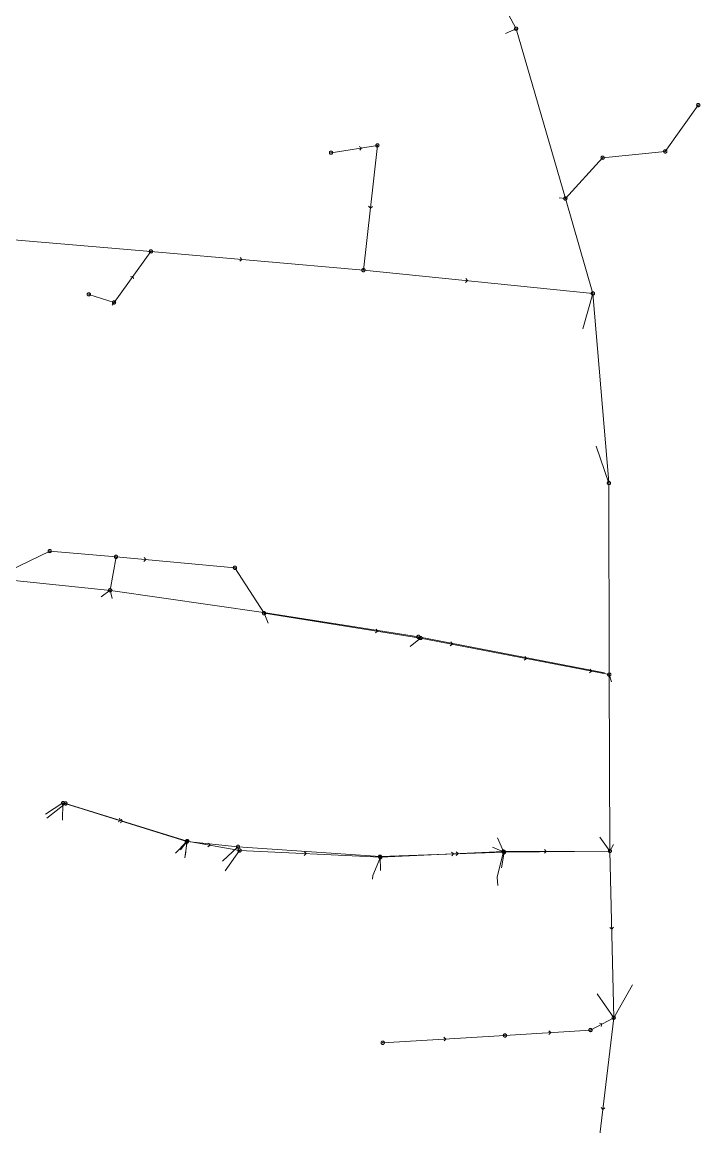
# Model space of a CAD drawing. Header units: metres. Extents: x 25504150 to 25508618, y 6694193 to 6702753.
# Drawn here: x 25505318 to 25505510.1, y 6697452.7 to 6697766 of the extents above; entities that cross this region are included whole.
import ezdxf

# ---------------------------------------------------------------- set-up
doc = ezdxf.new("R2010")
doc.units = ezdxf.units.M
for name, pattern in [('Sewer_node', [0]), ('Viemariputket', [0]), ('Viemarivarusteet', [0])]:
    doc.linetypes.add(name, pattern=pattern)
for name, color, linetype, lineweight in [('Sewer_node', 7, 'Sewer_node', 0), ('Viemariputket', 7, 'Viemariputket', 0), ('Viemarivarusteet', 7, 'Viemarivarusteet', 0)]:
    doc.layers.add(name, color=color, linetype=linetype, lineweight=lineweight)

msp = doc.modelspace()

# ---------------------------------------------------------------- linework, layer by layer
at = {"layer": 'Sewer_node', "color": 46, "linetype": 'Continuous', "true_color": 0x7f5f00, "flags": 128}
for points, elevation in [([(25505458.45, 6697764.11), (25505458.44, 6697764.18), (25505458.43, 6697764.25), (25505458.4, 6697764.32), (25505458.36, 6697764.38), (25505458.32, 6697764.44), (25505458.26, 6697764.48), (25505458.2, 6697764.52), (25505458.13, 6697764.55), (25505458.06, 6697764.56), (25505457.99, 6697764.57), (25505457.92, 6697764.56), (25505457.85, 6697764.55), (25505457.78, 6697764.52), (25505457.72, 6697764.48), (25505457.66, 6697764.44), (25505457.62, 6697764.38), (25505457.58, 6697764.32), (25505457.55, 6697764.25), (25505457.54, 6697764.18), (25505457.53, 6697764.11), (25505457.54, 6697764.04), (25505457.55, 6697763.97), (25505457.58, 6697763.9), (25505457.62, 6697763.84), (25505457.66, 6697763.78), (25505457.72, 6697763.74), (25505457.78, 6697763.7), (25505457.85, 6697763.67), (25505457.92, 6697763.66), (25505457.99, 6697763.65), (25505458.06, 6697763.66), (25505458.13, 6697763.67), (25505458.2, 6697763.7), (25505458.26, 6697763.74), (25505458.32, 6697763.78), (25505458.36, 6697763.84), (25505458.4, 6697763.9), (25505458.43, 6697763.97), (25505458.44, 6697764.04)], 36.81), ([(25505419.15, 6697731.02), (25505419.14, 6697731.09), (25505419.13, 6697731.16), (25505419.1, 6697731.23), (25505419.06, 6697731.29), (25505419.02, 6697731.35), (25505418.96, 6697731.39), (25505418.9, 6697731.43), (25505418.83, 6697731.46), (25505418.76, 6697731.47), (25505418.69, 6697731.48), (25505418.62, 6697731.47), (25505418.55, 6697731.46), (25505418.48, 6697731.43), (25505418.42, 6697731.39), (25505418.36, 6697731.35), (25505418.32, 6697731.29), (25505418.28, 6697731.23), (25505418.25, 6697731.16), (25505418.24, 6697731.09), (25505418.23, 6697731.02), (25505418.24, 6697730.95), (25505418.25, 6697730.88), (25505418.28, 6697730.81), (25505418.32, 6697730.75), (25505418.36, 6697730.69), (25505418.42, 6697730.65), (25505418.48, 6697730.61), (25505418.55, 6697730.58), (25505418.62, 6697730.57), (25505418.69, 6697730.56), (25505418.76, 6697730.57), (25505418.83, 6697730.58), (25505418.9, 6697730.61), (25505418.96, 6697730.65), (25505419.02, 6697730.69), (25505419.06, 6697730.75), (25505419.1, 6697730.81), (25505419.13, 6697730.88), (25505419.14, 6697730.95)], 37.67), ([(25505406.01, 6697728.96), (25505406, 6697729.03), (25505405.99, 6697729.11), (25505405.96, 6697729.17), (25505405.92, 6697729.24), (25505405.87, 6697729.29), (25505405.82, 6697729.34), (25505405.75, 6697729.38), (25505405.69, 6697729.41), (25505405.61, 6697729.42), (25505405.54, 6697729.43), (25505405.47, 6697729.42), (25505405.39, 6697729.41), (25505405.33, 6697729.38), (25505405.26, 6697729.34), (25505405.21, 6697729.29), (25505405.16, 6697729.24), (25505405.12, 6697729.17), (25505405.09, 6697729.11), (25505405.08, 6697729.03), (25505405.07, 6697728.96), (25505405.08, 6697728.89), (25505405.09, 6697728.81), (25505405.12, 6697728.75), (25505405.16, 6697728.68), (25505405.21, 6697728.63), (25505405.26, 6697728.58), (25505405.33, 6697728.54), (25505405.39, 6697728.51), (25505405.47, 6697728.5), (25505405.54, 6697728.49), (25505405.61, 6697728.5), (25505405.69, 6697728.51), (25505405.75, 6697728.54), (25505405.82, 6697728.58), (25505405.87, 6697728.63), (25505405.92, 6697728.68), (25505405.96, 6697728.75), (25505405.99, 6697728.81), (25505406, 6697728.89)], 38.02), ([(25505472.42, 6697715.97), (25505472.41, 6697716.04), (25505472.4, 6697716.11), (25505472.37, 6697716.18), (25505472.33, 6697716.24), (25505472.29, 6697716.3), (25505472.23, 6697716.34), (25505472.17, 6697716.38), (25505472.1, 6697716.41), (25505472.03, 6697716.42), (25505471.96, 6697716.43), (25505471.89, 6697716.42), (25505471.82, 6697716.41), (25505471.75, 6697716.38), (25505471.69, 6697716.34), (25505471.63, 6697716.3), (25505471.59, 6697716.24), (25505471.55, 6697716.18), (25505471.52, 6697716.11), (25505471.51, 6697716.04), (25505471.5, 6697715.97), (25505471.51, 6697715.9), (25505471.52, 6697715.83), (25505471.55, 6697715.76), (25505471.59, 6697715.7), (25505471.63, 6697715.64), (25505471.69, 6697715.6), (25505471.75, 6697715.56), (25505471.82, 6697715.53), (25505471.89, 6697715.52), (25505471.96, 6697715.51), (25505472.03, 6697715.52), (25505472.1, 6697715.53), (25505472.17, 6697715.56), (25505472.23, 6697715.6), (25505472.29, 6697715.64), (25505472.33, 6697715.7), (25505472.37, 6697715.76), (25505472.4, 6697715.83), (25505472.41, 6697715.9)], 37.32), ([(25505354.97, 6697700.97), (25505354.96, 6697701.04), (25505354.95, 6697701.11), (25505354.92, 6697701.18), (25505354.88, 6697701.24), (25505354.84, 6697701.3), (25505354.78, 6697701.34), (25505354.72, 6697701.38), (25505354.65, 6697701.41), (25505354.58, 6697701.42), (25505354.51, 6697701.43), (25505354.44, 6697701.42), (25505354.37, 6697701.41), (25505354.3, 6697701.38), (25505354.24, 6697701.34), (25505354.18, 6697701.3), (25505354.14, 6697701.24), (25505354.1, 6697701.18), (25505354.07, 6697701.11), (25505354.06, 6697701.04), (25505354.05, 6697700.97), (25505354.06, 6697700.9), (25505354.07, 6697700.83), (25505354.1, 6697700.76), (25505354.14, 6697700.7), (25505354.18, 6697700.64), (25505354.24, 6697700.6), (25505354.3, 6697700.56), (25505354.37, 6697700.53), (25505354.44, 6697700.52), (25505354.51, 6697700.51), (25505354.58, 6697700.52), (25505354.65, 6697700.53), (25505354.72, 6697700.56), (25505354.78, 6697700.6), (25505354.84, 6697700.64), (25505354.88, 6697700.7), (25505354.92, 6697700.76), (25505354.95, 6697700.83), (25505354.96, 6697700.9)], 38.54), ([(25505415.19, 6697695.65), (25505415.18, 6697695.72), (25505415.17, 6697695.79), (25505415.14, 6697695.86), (25505415.1, 6697695.92), (25505415.06, 6697695.98), (25505415, 6697696.02), (25505414.94, 6697696.06), (25505414.87, 6697696.09), (25505414.8, 6697696.1), (25505414.73, 6697696.11), (25505414.66, 6697696.1), (25505414.59, 6697696.09), (25505414.52, 6697696.06), (25505414.46, 6697696.02), (25505414.4, 6697695.98), (25505414.36, 6697695.92), (25505414.32, 6697695.86), (25505414.29, 6697695.79), (25505414.28, 6697695.72), (25505414.27, 6697695.65), (25505414.28, 6697695.58), (25505414.29, 6697695.51), (25505414.32, 6697695.44), (25505414.36, 6697695.38), (25505414.4, 6697695.32), (25505414.46, 6697695.28), (25505414.52, 6697695.24), (25505414.59, 6697695.21), (25505414.66, 6697695.2), (25505414.73, 6697695.19), (25505414.8, 6697695.2), (25505414.87, 6697695.21), (25505414.94, 6697695.24), (25505415, 6697695.28), (25505415.06, 6697695.32), (25505415.1, 6697695.38), (25505415.14, 6697695.44), (25505415.17, 6697695.51), (25505415.18, 6697695.58)], 37.79), ([(25505337.39, 6697688.79), (25505337.38, 6697688.86), (25505337.37, 6697688.93), (25505337.34, 6697689), (25505337.3, 6697689.06), (25505337.26, 6697689.12), (25505337.2, 6697689.16), (25505337.14, 6697689.2), (25505337.07, 6697689.23), (25505337, 6697689.24), (25505336.93, 6697689.25), (25505336.86, 6697689.24), (25505336.79, 6697689.23), (25505336.72, 6697689.2), (25505336.66, 6697689.16), (25505336.6, 6697689.12), (25505336.56, 6697689.06), (25505336.52, 6697689), (25505336.49, 6697688.93), (25505336.48, 6697688.86), (25505336.47, 6697688.79), (25505336.48, 6697688.72), (25505336.49, 6697688.65), (25505336.52, 6697688.58), (25505336.56, 6697688.52), (25505336.6, 6697688.46), (25505336.66, 6697688.42), (25505336.72, 6697688.38), (25505336.79, 6697688.35), (25505336.86, 6697688.34), (25505336.93, 6697688.33), (25505337, 6697688.34), (25505337.07, 6697688.35), (25505337.14, 6697688.38), (25505337.2, 6697688.42), (25505337.26, 6697688.46), (25505337.3, 6697688.52), (25505337.34, 6697688.58), (25505337.37, 6697688.65), (25505337.38, 6697688.72)], 39.06), ([(25505480.21, 6697689.07), (25505480.2, 6697689.14), (25505480.19, 6697689.22), (25505480.16, 6697689.28), (25505480.12, 6697689.35), (25505480.07, 6697689.4), (25505480.02, 6697689.45), (25505479.95, 6697689.49), (25505479.89, 6697689.52), (25505479.81, 6697689.53), (25505479.74, 6697689.54), (25505479.67, 6697689.53), (25505479.59, 6697689.52), (25505479.53, 6697689.49), (25505479.46, 6697689.45), (25505479.41, 6697689.4), (25505479.36, 6697689.35), (25505479.32, 6697689.28), (25505479.29, 6697689.22), (25505479.28, 6697689.14), (25505479.27, 6697689.07), (25505479.28, 6697689), (25505479.29, 6697688.92), (25505479.32, 6697688.86), (25505479.36, 6697688.79), (25505479.41, 6697688.74), (25505479.46, 6697688.69), (25505479.53, 6697688.65), (25505479.59, 6697688.62), (25505479.67, 6697688.61), (25505479.74, 6697688.6), (25505479.81, 6697688.61), (25505479.89, 6697688.62), (25505479.95, 6697688.65), (25505480.02, 6697688.69), (25505480.07, 6697688.74), (25505480.12, 6697688.79), (25505480.16, 6697688.86), (25505480.19, 6697688.92), (25505480.2, 6697689)], 36.67), ([(25505344.53, 6697686.5), (25505344.52, 6697686.57), (25505344.51, 6697686.64), (25505344.48, 6697686.71), (25505344.44, 6697686.77), (25505344.4, 6697686.83), (25505344.34, 6697686.87), (25505344.28, 6697686.91), (25505344.21, 6697686.94), (25505344.14, 6697686.95), (25505344.07, 6697686.96), (25505344, 6697686.95), (25505343.93, 6697686.94), (25505343.86, 6697686.91), (25505343.8, 6697686.87), (25505343.74, 6697686.83), (25505343.7, 6697686.77), (25505343.66, 6697686.71), (25505343.63, 6697686.64), (25505343.62, 6697686.57), (25505343.61, 6697686.5), (25505343.62, 6697686.43), (25505343.63, 6697686.36), (25505343.66, 6697686.29), (25505343.7, 6697686.23), (25505343.74, 6697686.17), (25505343.8, 6697686.13), (25505343.86, 6697686.09), (25505343.93, 6697686.06), (25505344, 6697686.05), (25505344.07, 6697686.04), (25505344.14, 6697686.05), (25505344.21, 6697686.06), (25505344.28, 6697686.09), (25505344.34, 6697686.13), (25505344.4, 6697686.17), (25505344.44, 6697686.23), (25505344.48, 6697686.29), (25505344.51, 6697686.36), (25505344.52, 6697686.43)], 39.09), ([(25505484.75, 6697635.28), (25505484.74, 6697635.35), (25505484.73, 6697635.42), (25505484.7, 6697635.49), (25505484.66, 6697635.55), (25505484.62, 6697635.61), (25505484.56, 6697635.65), (25505484.5, 6697635.69), (25505484.43, 6697635.72), (25505484.36, 6697635.73), (25505484.29, 6697635.74), (25505484.22, 6697635.73), (25505484.15, 6697635.72), (25505484.08, 6697635.69), (25505484.02, 6697635.65), (25505483.96, 6697635.61), (25505483.92, 6697635.55), (25505483.88, 6697635.49), (25505483.85, 6697635.42), (25505483.84, 6697635.35), (25505483.83, 6697635.28), (25505483.84, 6697635.21), (25505483.85, 6697635.14), (25505483.88, 6697635.07), (25505483.92, 6697635.01), (25505483.96, 6697634.95), (25505484.02, 6697634.91), (25505484.08, 6697634.87), (25505484.15, 6697634.84), (25505484.22, 6697634.83), (25505484.29, 6697634.82), (25505484.36, 6697634.83), (25505484.43, 6697634.84), (25505484.5, 6697634.87), (25505484.56, 6697634.91), (25505484.62, 6697634.95), (25505484.66, 6697635.01), (25505484.7, 6697635.07), (25505484.73, 6697635.14), (25505484.74, 6697635.21)], 37.09), ([(25505326.29, 6697615.99), (25505326.28, 6697616.06), (25505326.27, 6697616.13), (25505326.24, 6697616.2), (25505326.2, 6697616.26), (25505326.16, 6697616.32), (25505326.1, 6697616.36), (25505326.04, 6697616.4), (25505325.97, 6697616.43), (25505325.9, 6697616.44), (25505325.83, 6697616.45), (25505325.76, 6697616.44), (25505325.69, 6697616.43), (25505325.62, 6697616.4), (25505325.56, 6697616.36), (25505325.5, 6697616.32), (25505325.46, 6697616.26), (25505325.42, 6697616.2), (25505325.39, 6697616.13), (25505325.38, 6697616.06), (25505325.37, 6697615.99), (25505325.38, 6697615.92), (25505325.39, 6697615.85), (25505325.42, 6697615.78), (25505325.46, 6697615.72), (25505325.5, 6697615.66), (25505325.56, 6697615.62), (25505325.62, 6697615.58), (25505325.69, 6697615.55), (25505325.76, 6697615.54), (25505325.83, 6697615.53), (25505325.9, 6697615.54), (25505325.97, 6697615.55), (25505326.04, 6697615.58), (25505326.1, 6697615.62), (25505326.16, 6697615.66), (25505326.2, 6697615.72), (25505326.24, 6697615.78), (25505326.27, 6697615.85), (25505326.28, 6697615.92)], 38.22), ([(25505345.08, 6697614.35), (25505345.07, 6697614.42), (25505345.06, 6697614.49), (25505345.03, 6697614.56), (25505344.99, 6697614.62), (25505344.95, 6697614.68), (25505344.89, 6697614.72), (25505344.83, 6697614.76), (25505344.76, 6697614.79), (25505344.69, 6697614.8), (25505344.62, 6697614.81), (25505344.55, 6697614.8), (25505344.48, 6697614.79), (25505344.41, 6697614.76), (25505344.35, 6697614.72), (25505344.29, 6697614.68), (25505344.25, 6697614.62), (25505344.21, 6697614.56), (25505344.18, 6697614.49), (25505344.17, 6697614.42), (25505344.16, 6697614.35), (25505344.17, 6697614.28), (25505344.18, 6697614.21), (25505344.21, 6697614.14), (25505344.25, 6697614.08), (25505344.29, 6697614.02), (25505344.35, 6697613.98), (25505344.41, 6697613.94), (25505344.48, 6697613.91), (25505344.55, 6697613.9), (25505344.62, 6697613.89), (25505344.69, 6697613.9), (25505344.76, 6697613.91), (25505344.83, 6697613.94), (25505344.89, 6697613.98), (25505344.95, 6697614.02), (25505344.99, 6697614.08), (25505345.03, 6697614.14), (25505345.06, 6697614.21), (25505345.07, 6697614.28)], 37.73), ([(25505378.79, 6697611.25), (25505378.78, 6697611.32), (25505378.77, 6697611.4), (25505378.74, 6697611.46), (25505378.7, 6697611.53), (25505378.65, 6697611.58), (25505378.6, 6697611.63), (25505378.53, 6697611.67), (25505378.47, 6697611.7), (25505378.39, 6697611.71), (25505378.32, 6697611.72), (25505378.25, 6697611.71), (25505378.17, 6697611.7), (25505378.11, 6697611.67), (25505378.04, 6697611.63), (25505377.99, 6697611.58), (25505377.94, 6697611.53), (25505377.9, 6697611.46), (25505377.87, 6697611.4), (25505377.86, 6697611.32), (25505377.85, 6697611.25), (25505377.86, 6697611.18), (25505377.87, 6697611.1), (25505377.9, 6697611.04), (25505377.94, 6697610.97), (25505377.99, 6697610.92), (25505378.04, 6697610.87), (25505378.11, 6697610.83), (25505378.17, 6697610.8), (25505378.25, 6697610.79), (25505378.32, 6697610.78), (25505378.39, 6697610.79), (25505378.47, 6697610.8), (25505378.53, 6697610.83), (25505378.6, 6697610.87), (25505378.65, 6697610.92), (25505378.7, 6697610.97), (25505378.74, 6697611.04), (25505378.77, 6697611.1), (25505378.78, 6697611.18)], 37.31), ([(25505343.43, 6697604.89), (25505343.42, 6697604.96), (25505343.41, 6697605.04), (25505343.38, 6697605.1), (25505343.34, 6697605.17), (25505343.29, 6697605.22), (25505343.24, 6697605.27), (25505343.17, 6697605.31), (25505343.11, 6697605.34), (25505343.03, 6697605.35), (25505342.96, 6697605.36), (25505342.89, 6697605.35), (25505342.81, 6697605.34), (25505342.75, 6697605.31), (25505342.68, 6697605.27), (25505342.63, 6697605.22), (25505342.58, 6697605.17), (25505342.54, 6697605.1), (25505342.51, 6697605.04), (25505342.5, 6697604.96), (25505342.49, 6697604.89), (25505342.5, 6697604.82), (25505342.51, 6697604.74), (25505342.54, 6697604.68), (25505342.58, 6697604.61), (25505342.63, 6697604.56), (25505342.68, 6697604.51), (25505342.75, 6697604.47), (25505342.81, 6697604.44), (25505342.89, 6697604.43), (25505342.96, 6697604.42), (25505343.03, 6697604.43), (25505343.11, 6697604.44), (25505343.17, 6697604.47), (25505343.24, 6697604.51), (25505343.29, 6697604.56), (25505343.34, 6697604.61), (25505343.38, 6697604.68), (25505343.41, 6697604.74), (25505343.42, 6697604.82)], 37.29), ([(25505387.03, 6697598.36), (25505387.02, 6697598.43), (25505387.01, 6697598.5), (25505386.98, 6697598.57), (25505386.94, 6697598.63), (25505386.9, 6697598.69), (25505386.84, 6697598.73), (25505386.78, 6697598.77), (25505386.71, 6697598.8), (25505386.64, 6697598.81), (25505386.57, 6697598.82), (25505386.5, 6697598.81), (25505386.43, 6697598.8), (25505386.36, 6697598.77), (25505386.3, 6697598.73), (25505386.24, 6697598.69), (25505386.2, 6697598.63), (25505386.16, 6697598.57), (25505386.13, 6697598.5), (25505386.12, 6697598.43), (25505386.11, 6697598.36), (25505386.12, 6697598.29), (25505386.13, 6697598.22), (25505386.16, 6697598.15), (25505386.2, 6697598.09), (25505386.24, 6697598.03), (25505386.3, 6697597.99), (25505386.36, 6697597.95), (25505386.43, 6697597.92), (25505386.5, 6697597.91), (25505386.57, 6697597.9), (25505386.64, 6697597.91), (25505386.71, 6697597.92), (25505386.78, 6697597.95), (25505386.84, 6697597.99), (25505386.9, 6697598.03), (25505386.94, 6697598.09), (25505386.98, 6697598.15), (25505387.01, 6697598.22), (25505387.02, 6697598.29)], 36.96), ([(25505431.37, 6697591.33), (25505431.36, 6697591.4), (25505431.35, 6697591.47), (25505431.32, 6697591.54), (25505431.28, 6697591.6), (25505431.24, 6697591.66), (25505431.18, 6697591.7), (25505431.12, 6697591.74), (25505431.05, 6697591.77), (25505430.98, 6697591.78), (25505430.91, 6697591.79), (25505430.84, 6697591.78), (25505430.77, 6697591.77), (25505430.7, 6697591.74), (25505430.64, 6697591.7), (25505430.58, 6697591.66), (25505430.54, 6697591.6), (25505430.5, 6697591.54), (25505430.47, 6697591.47), (25505430.46, 6697591.4), (25505430.45, 6697591.33), (25505430.46, 6697591.26), (25505430.47, 6697591.19), (25505430.5, 6697591.12), (25505430.54, 6697591.06), (25505430.58, 6697591), (25505430.64, 6697590.96), (25505430.7, 6697590.92), (25505430.77, 6697590.89), (25505430.84, 6697590.88), (25505430.91, 6697590.87), (25505430.98, 6697590.88), (25505431.05, 6697590.89), (25505431.12, 6697590.92), (25505431.18, 6697590.96), (25505431.24, 6697591), (25505431.28, 6697591.06), (25505431.32, 6697591.12), (25505431.35, 6697591.19), (25505431.36, 6697591.26)], 36.85), ([(25505484.84, 6697580.96), (25505484.83, 6697581.03), (25505484.82, 6697581.1), (25505484.79, 6697581.17), (25505484.75, 6697581.23), (25505484.71, 6697581.29), (25505484.65, 6697581.33), (25505484.59, 6697581.37), (25505484.52, 6697581.4), (25505484.45, 6697581.41), (25505484.38, 6697581.42), (25505484.31, 6697581.41), (25505484.24, 6697581.4), (25505484.17, 6697581.37), (25505484.11, 6697581.33), (25505484.05, 6697581.29), (25505484.01, 6697581.23), (25505483.97, 6697581.17), (25505483.94, 6697581.1), (25505483.93, 6697581.03), (25505483.92, 6697580.96), (25505483.93, 6697580.89), (25505483.94, 6697580.82), (25505483.97, 6697580.75), (25505484.01, 6697580.69), (25505484.05, 6697580.63), (25505484.11, 6697580.59), (25505484.17, 6697580.55), (25505484.24, 6697580.52), (25505484.31, 6697580.51), (25505484.38, 6697580.5), (25505484.45, 6697580.51), (25505484.52, 6697580.52), (25505484.59, 6697580.55), (25505484.65, 6697580.59), (25505484.71, 6697580.63), (25505484.75, 6697580.69), (25505484.79, 6697580.75), (25505484.82, 6697580.82), (25505484.83, 6697580.89)], 35.98), ([(25505330.77, 6697544.43), (25505330.76, 6697544.5), (25505330.75, 6697544.57), (25505330.72, 6697544.64), (25505330.68, 6697544.7), (25505330.64, 6697544.76), (25505330.58, 6697544.8), (25505330.52, 6697544.84), (25505330.45, 6697544.87), (25505330.38, 6697544.88), (25505330.31, 6697544.89), (25505330.24, 6697544.88), (25505330.17, 6697544.87), (25505330.1, 6697544.84), (25505330.04, 6697544.8), (25505329.98, 6697544.76), (25505329.94, 6697544.7), (25505329.9, 6697544.64), (25505329.87, 6697544.57), (25505329.86, 6697544.5), (25505329.85, 6697544.43), (25505329.86, 6697544.36), (25505329.87, 6697544.29), (25505329.9, 6697544.22), (25505329.94, 6697544.16), (25505329.98, 6697544.1), (25505330.04, 6697544.06), (25505330.1, 6697544.02), (25505330.17, 6697543.99), (25505330.24, 6697543.98), (25505330.31, 6697543.97), (25505330.38, 6697543.98), (25505330.45, 6697543.99), (25505330.52, 6697544.02), (25505330.58, 6697544.06), (25505330.64, 6697544.1), (25505330.68, 6697544.16), (25505330.72, 6697544.22), (25505330.75, 6697544.29), (25505330.76, 6697544.36)], 100), ([(25505365.28, 6697533.78), (25505365.27, 6697533.85), (25505365.26, 6697533.92), (25505365.23, 6697533.99), (25505365.19, 6697534.05), (25505365.15, 6697534.11), (25505365.09, 6697534.15), (25505365.03, 6697534.19), (25505364.96, 6697534.22), (25505364.89, 6697534.23), (25505364.82, 6697534.24), (25505364.75, 6697534.23), (25505364.68, 6697534.22), (25505364.61, 6697534.19), (25505364.55, 6697534.15), (25505364.49, 6697534.11), (25505364.45, 6697534.05), (25505364.41, 6697533.99), (25505364.38, 6697533.92), (25505364.37, 6697533.85), (25505364.36, 6697533.78), (25505364.37, 6697533.71), (25505364.38, 6697533.64), (25505364.41, 6697533.57), (25505364.45, 6697533.51), (25505364.49, 6697533.45), (25505364.55, 6697533.41), (25505364.61, 6697533.37), (25505364.68, 6697533.34), (25505364.75, 6697533.33), (25505364.82, 6697533.32), (25505364.89, 6697533.33), (25505364.96, 6697533.34), (25505365.03, 6697533.37), (25505365.09, 6697533.41), (25505365.15, 6697533.45), (25505365.19, 6697533.51), (25505365.23, 6697533.57), (25505365.26, 6697533.64), (25505365.27, 6697533.71)], 100), ([(25505380.09, 6697531.08), (25505380.08, 6697531.15), (25505380.07, 6697531.22), (25505380.04, 6697531.29), (25505380, 6697531.35), (25505379.96, 6697531.41), (25505379.9, 6697531.45), (25505379.84, 6697531.49), (25505379.77, 6697531.52), (25505379.7, 6697531.53), (25505379.63, 6697531.54), (25505379.56, 6697531.53), (25505379.49, 6697531.52), (25505379.42, 6697531.49), (25505379.36, 6697531.45), (25505379.3, 6697531.41), (25505379.26, 6697531.35), (25505379.22, 6697531.29), (25505379.19, 6697531.22), (25505379.18, 6697531.15), (25505379.17, 6697531.08), (25505379.18, 6697531.01), (25505379.19, 6697530.94), (25505379.22, 6697530.87), (25505379.26, 6697530.81), (25505379.3, 6697530.75), (25505379.36, 6697530.71), (25505379.42, 6697530.67), (25505379.49, 6697530.64), (25505379.56, 6697530.63), (25505379.63, 6697530.62), (25505379.7, 6697530.63), (25505379.77, 6697530.64), (25505379.84, 6697530.67), (25505379.9, 6697530.71), (25505379.96, 6697530.75), (25505380, 6697530.81), (25505380.04, 6697530.87), (25505380.07, 6697530.94), (25505380.08, 6697531.01)], 100), ([(25505454.87, 6697530.78), (25505454.86, 6697530.85), (25505454.85, 6697530.92), (25505454.82, 6697530.99), (25505454.78, 6697531.05), (25505454.74, 6697531.11), (25505454.68, 6697531.15), (25505454.62, 6697531.19), (25505454.55, 6697531.22), (25505454.48, 6697531.23), (25505454.41, 6697531.24), (25505454.34, 6697531.23), (25505454.27, 6697531.22), (25505454.2, 6697531.19), (25505454.14, 6697531.15), (25505454.08, 6697531.11), (25505454.04, 6697531.05), (25505454, 6697530.99), (25505453.97, 6697530.92), (25505453.96, 6697530.85), (25505453.95, 6697530.78), (25505453.96, 6697530.71), (25505453.97, 6697530.64), (25505454, 6697530.57), (25505454.04, 6697530.51), (25505454.08, 6697530.45), (25505454.14, 6697530.41), (25505454.2, 6697530.37), (25505454.27, 6697530.34), (25505454.34, 6697530.33), (25505454.41, 6697530.32), (25505454.48, 6697530.33), (25505454.55, 6697530.34), (25505454.62, 6697530.37), (25505454.68, 6697530.41), (25505454.74, 6697530.45), (25505454.78, 6697530.51), (25505454.82, 6697530.57), (25505454.85, 6697530.64), (25505454.86, 6697530.71)], 100), ([(25505485.05, 6697530.94), (25505485.04, 6697531.01), (25505485.03, 6697531.08), (25505485, 6697531.15), (25505484.96, 6697531.21), (25505484.92, 6697531.27), (25505484.86, 6697531.31), (25505484.8, 6697531.35), (25505484.73, 6697531.38), (25505484.66, 6697531.39), (25505484.59, 6697531.4), (25505484.52, 6697531.39), (25505484.45, 6697531.38), (25505484.38, 6697531.35), (25505484.32, 6697531.31), (25505484.26, 6697531.27), (25505484.22, 6697531.21), (25505484.18, 6697531.15), (25505484.15, 6697531.08), (25505484.14, 6697531.01), (25505484.13, 6697530.94), (25505484.14, 6697530.87), (25505484.15, 6697530.8), (25505484.18, 6697530.73), (25505484.22, 6697530.67), (25505484.26, 6697530.61), (25505484.32, 6697530.57), (25505484.38, 6697530.53), (25505484.45, 6697530.5), (25505484.52, 6697530.49), (25505484.59, 6697530.48), (25505484.66, 6697530.49), (25505484.73, 6697530.5), (25505484.8, 6697530.53), (25505484.86, 6697530.57), (25505484.92, 6697530.61), (25505484.96, 6697530.67), (25505485, 6697530.73), (25505485.03, 6697530.8), (25505485.04, 6697530.87)], 36.41), ([(25505419.98, 6697529.2), (25505419.97, 6697529.27), (25505419.96, 6697529.34), (25505419.93, 6697529.41), (25505419.89, 6697529.47), (25505419.85, 6697529.53), (25505419.79, 6697529.57), (25505419.73, 6697529.61), (25505419.66, 6697529.64), (25505419.59, 6697529.65), (25505419.52, 6697529.66), (25505419.45, 6697529.65), (25505419.38, 6697529.64), (25505419.31, 6697529.61), (25505419.25, 6697529.57), (25505419.19, 6697529.53), (25505419.15, 6697529.47), (25505419.11, 6697529.41), (25505419.08, 6697529.34), (25505419.07, 6697529.27), (25505419.06, 6697529.2), (25505419.07, 6697529.13), (25505419.08, 6697529.06), (25505419.11, 6697528.99), (25505419.15, 6697528.93), (25505419.19, 6697528.87), (25505419.25, 6697528.83), (25505419.31, 6697528.79), (25505419.38, 6697528.76), (25505419.45, 6697528.75), (25505419.52, 6697528.74), (25505419.59, 6697528.75), (25505419.66, 6697528.76), (25505419.73, 6697528.79), (25505419.79, 6697528.83), (25505419.85, 6697528.87), (25505419.89, 6697528.93), (25505419.93, 6697528.99), (25505419.96, 6697529.06), (25505419.97, 6697529.13)], 100), ([(25505486.11, 6697483.66), (25505486.1, 6697483.73), (25505486.09, 6697483.8), (25505486.06, 6697483.87), (25505486.02, 6697483.93), (25505485.98, 6697483.99), (25505485.92, 6697484.03), (25505485.86, 6697484.07), (25505485.79, 6697484.1), (25505485.72, 6697484.11), (25505485.65, 6697484.12), (25505485.58, 6697484.11), (25505485.51, 6697484.1), (25505485.44, 6697484.07), (25505485.38, 6697484.03), (25505485.32, 6697483.99), (25505485.28, 6697483.93), (25505485.24, 6697483.87), (25505485.21, 6697483.8), (25505485.2, 6697483.73), (25505485.19, 6697483.66), (25505485.2, 6697483.59), (25505485.21, 6697483.52), (25505485.24, 6697483.45), (25505485.28, 6697483.39), (25505485.32, 6697483.33), (25505485.38, 6697483.29), (25505485.44, 6697483.25), (25505485.51, 6697483.22), (25505485.58, 6697483.21), (25505485.65, 6697483.2), (25505485.72, 6697483.21), (25505485.79, 6697483.22), (25505485.86, 6697483.25), (25505485.92, 6697483.29), (25505485.98, 6697483.33), (25505486.02, 6697483.39), (25505486.06, 6697483.45), (25505486.09, 6697483.52), (25505486.1, 6697483.59)], 36.17), ([(25505479.54, 6697480.17), (25505479.53, 6697480.24), (25505479.52, 6697480.31), (25505479.49, 6697480.38), (25505479.45, 6697480.44), (25505479.41, 6697480.5), (25505479.35, 6697480.54), (25505479.29, 6697480.58), (25505479.22, 6697480.61), (25505479.15, 6697480.62), (25505479.08, 6697480.63), (25505479.01, 6697480.62), (25505478.94, 6697480.61), (25505478.87, 6697480.58), (25505478.81, 6697480.54), (25505478.75, 6697480.5), (25505478.71, 6697480.44), (25505478.67, 6697480.38), (25505478.64, 6697480.31), (25505478.63, 6697480.24), (25505478.62, 6697480.17), (25505478.63, 6697480.1), (25505478.64, 6697480.03), (25505478.67, 6697479.96), (25505478.71, 6697479.9), (25505478.75, 6697479.84), (25505478.81, 6697479.8), (25505478.87, 6697479.76), (25505478.94, 6697479.73), (25505479.01, 6697479.72), (25505479.08, 6697479.71), (25505479.15, 6697479.72), (25505479.22, 6697479.73), (25505479.29, 6697479.76), (25505479.35, 6697479.8), (25505479.41, 6697479.84), (25505479.45, 6697479.9), (25505479.49, 6697479.96), (25505479.52, 6697480.03), (25505479.53, 6697480.1)], 100), ([(25505455.29, 6697478.63), (25505455.28, 6697478.7), (25505455.27, 6697478.77), (25505455.24, 6697478.84), (25505455.2, 6697478.9), (25505455.16, 6697478.96), (25505455.1, 6697479), (25505455.04, 6697479.04), (25505454.97, 6697479.07), (25505454.9, 6697479.08), (25505454.83, 6697479.09), (25505454.76, 6697479.08), (25505454.69, 6697479.07), (25505454.62, 6697479.04), (25505454.56, 6697479), (25505454.5, 6697478.96), (25505454.46, 6697478.9), (25505454.42, 6697478.84), (25505454.39, 6697478.77), (25505454.38, 6697478.7), (25505454.37, 6697478.63), (25505454.38, 6697478.56), (25505454.39, 6697478.49), (25505454.42, 6697478.42), (25505454.46, 6697478.36), (25505454.5, 6697478.3), (25505454.56, 6697478.26), (25505454.62, 6697478.22), (25505454.69, 6697478.19), (25505454.76, 6697478.18), (25505454.83, 6697478.17), (25505454.9, 6697478.18), (25505454.97, 6697478.19), (25505455.04, 6697478.22), (25505455.1, 6697478.26), (25505455.16, 6697478.3), (25505455.2, 6697478.36), (25505455.24, 6697478.42), (25505455.27, 6697478.49), (25505455.28, 6697478.56)], 100), ([(25505420.67, 6697476.57), (25505420.66, 6697476.64), (25505420.65, 6697476.72), (25505420.62, 6697476.78), (25505420.58, 6697476.85), (25505420.53, 6697476.9), (25505420.48, 6697476.95), (25505420.41, 6697476.99), (25505420.35, 6697477.02), (25505420.27, 6697477.03), (25505420.2, 6697477.04), (25505420.13, 6697477.03), (25505420.05, 6697477.02), (25505419.99, 6697476.99), (25505419.92, 6697476.95), (25505419.87, 6697476.9), (25505419.82, 6697476.85), (25505419.78, 6697476.78), (25505419.75, 6697476.72), (25505419.74, 6697476.64), (25505419.73, 6697476.57), (25505419.74, 6697476.5), (25505419.75, 6697476.42), (25505419.78, 6697476.36), (25505419.82, 6697476.29), (25505419.87, 6697476.24), (25505419.92, 6697476.19), (25505419.99, 6697476.15), (25505420.05, 6697476.12), (25505420.13, 6697476.11), (25505420.2, 6697476.1), (25505420.27, 6697476.11), (25505420.35, 6697476.12), (25505420.41, 6697476.15), (25505420.48, 6697476.19), (25505420.53, 6697476.24), (25505420.58, 6697476.29), (25505420.62, 6697476.36), (25505420.65, 6697476.42), (25505420.66, 6697476.5)], 100)]:
    msp.add_lwpolyline(points, close=True, dxfattribs=dict(at, elevation=elevation))
for points in [[(25505510.07, 6697742.45), (25505510.06, 6697742.52), (25505510.05, 6697742.59), (25505510.02, 6697742.66), (25505509.98, 6697742.72), (25505509.94, 6697742.78), (25505509.88, 6697742.82), (25505509.82, 6697742.86), (25505509.75, 6697742.89), (25505509.68, 6697742.9), (25505509.61, 6697742.91), (25505509.54, 6697742.9), (25505509.47, 6697742.89), (25505509.4, 6697742.86), (25505509.34, 6697742.82), (25505509.28, 6697742.78), (25505509.24, 6697742.72), (25505509.2, 6697742.66), (25505509.17, 6697742.59), (25505509.16, 6697742.52), (25505509.15, 6697742.45), (25505509.16, 6697742.38), (25505509.17, 6697742.31), (25505509.2, 6697742.24), (25505509.24, 6697742.18), (25505509.28, 6697742.12), (25505509.34, 6697742.08), (25505509.4, 6697742.04), (25505509.47, 6697742.01), (25505509.54, 6697742), (25505509.61, 6697741.99), (25505509.68, 6697742), (25505509.75, 6697742.01), (25505509.82, 6697742.04), (25505509.88, 6697742.08), (25505509.94, 6697742.12), (25505509.98, 6697742.18), (25505510.02, 6697742.24), (25505510.05, 6697742.31), (25505510.06, 6697742.38)], [(25505482.98, 6697727.54), (25505482.97, 6697727.61), (25505482.96, 6697727.69), (25505482.93, 6697727.75), (25505482.89, 6697727.82), (25505482.84, 6697727.87), (25505482.79, 6697727.92), (25505482.72, 6697727.96), (25505482.66, 6697727.99), (25505482.58, 6697728), (25505482.51, 6697728.01), (25505482.44, 6697728), (25505482.36, 6697727.99), (25505482.3, 6697727.96), (25505482.23, 6697727.92), (25505482.18, 6697727.87), (25505482.13, 6697727.82), (25505482.09, 6697727.75), (25505482.06, 6697727.69), (25505482.05, 6697727.61), (25505482.04, 6697727.54), (25505482.05, 6697727.47), (25505482.06, 6697727.39), (25505482.09, 6697727.33), (25505482.13, 6697727.26), (25505482.18, 6697727.21), (25505482.23, 6697727.16), (25505482.3, 6697727.12), (25505482.36, 6697727.09), (25505482.44, 6697727.08), (25505482.51, 6697727.07), (25505482.58, 6697727.08), (25505482.66, 6697727.09), (25505482.72, 6697727.12), (25505482.79, 6697727.16), (25505482.84, 6697727.21), (25505482.89, 6697727.26), (25505482.93, 6697727.33), (25505482.96, 6697727.39), (25505482.97, 6697727.47)], [(25505500.71, 6697729.31), (25505500.7, 6697729.38), (25505500.69, 6697729.45), (25505500.66, 6697729.52), (25505500.62, 6697729.58), (25505500.58, 6697729.64), (25505500.52, 6697729.68), (25505500.46, 6697729.72), (25505500.39, 6697729.75), (25505500.32, 6697729.76), (25505500.25, 6697729.77), (25505500.18, 6697729.76), (25505500.11, 6697729.75), (25505500.04, 6697729.72), (25505499.98, 6697729.68), (25505499.92, 6697729.64), (25505499.88, 6697729.58), (25505499.84, 6697729.52), (25505499.81, 6697729.45), (25505499.8, 6697729.38), (25505499.79, 6697729.31), (25505499.8, 6697729.24), (25505499.81, 6697729.17), (25505499.84, 6697729.1), (25505499.88, 6697729.04), (25505499.92, 6697728.98), (25505499.98, 6697728.94), (25505500.04, 6697728.9), (25505500.11, 6697728.87), (25505500.18, 6697728.86), (25505500.25, 6697728.85), (25505500.32, 6697728.86), (25505500.39, 6697728.87), (25505500.46, 6697728.9), (25505500.52, 6697728.94), (25505500.58, 6697728.98), (25505500.62, 6697729.04), (25505500.66, 6697729.1), (25505500.69, 6697729.17), (25505500.7, 6697729.24)]]:
    msp.add_lwpolyline(points, close=True, dxfattribs=at)
for points in [[(25505413.73, 6697729.69), (25505414.15, 6697730.31), (25505413.55, 6697730.74)], [(25505416.21, 6697713.78), (25505416.69, 6697713.2), (25505417.27, 6697713.67)], [(25505379.69, 6697698.2), (25505380.25, 6697698.7), (25505379.77, 6697699.26)], [(25505349.55, 6697693.18), (25505349.42, 6697693.92), (25505348.69, 6697693.8)], [(25505443.62, 6697692.18), (25505444.19, 6697692.67), (25505443.71, 6697693.24)], [(25505352.52, 6697613.08), (25505353.08, 6697613.57), (25505352.6, 6697614.13)], [(25505418.16, 6697592.8), (25505418.75, 6697593.25), (25505418.31, 6697593.85)], [(25505439.34, 6697589.16), (25505439.95, 6697589.6), (25505439.52, 6697590.21)], [(25505460.31, 6697585.08), (25505460.92, 6697585.52), (25505460.49, 6697586.13)], [(25505478.75, 6697581.5), (25505479.36, 6697581.93), (25505478.94, 6697582.54)], [(25505345.25, 6697539.26), (25505345.91, 6697539.61), (25505345.57, 6697540.27)], [(25505345.82, 6697538.93), (25505346.48, 6697539.29), (25505346.14, 6697539.95)], [(25505370.66, 6697532.17), (25505371.27, 6697532.6), (25505370.85, 6697533.21)], [(25505397.94, 6697529.68), (25505398.49, 6697530.19), (25505397.99, 6697530.74)], [(25505439.77, 6697529.55), (25505440.28, 6697530.1), (25505439.73, 6697530.61)], [(25505441.03, 6697529.64), (25505441.53, 6697530.2), (25505440.98, 6697530.7)], [(25505466.02, 6697530.31), (25505466.54, 6697530.85), (25505466.02, 6697531.37)], [(25505484.53, 6697509.27), (25505485.09, 6697508.77), (25505485.59, 6697509.31)], [(25505482.1, 6697481.17), (25505482.31, 6697481.89), (25505481.6, 6697482.11)], [(25505437.6, 6697477.07), (25505438.09, 6697477.63), (25505437.53, 6697478.13)], [(25505467.3, 6697478.88), (25505467.79, 6697479.45), (25505467.23, 6697479.94)], [(25505482.09, 6697458.22), (25505482.57, 6697457.64), (25505483.14, 6697458.11)]]:
    msp.add_lwpolyline(points, dxfattribs=at)
at = {"layer": 'Sewer_node', "color": 252, "linetype": 'Continuous', "lineweight": 9, "true_color": 0x848484, "flags": 128}
for points, elevation in [([(25505430.79, 6697591.66), (25505430.78, 6697591.73), (25505430.77, 6697591.81), (25505430.74, 6697591.87), (25505430.7, 6697591.94), (25505430.65, 6697591.99), (25505430.6, 6697592.04), (25505430.53, 6697592.08), (25505430.47, 6697592.11), (25505430.39, 6697592.12), (25505430.32, 6697592.13), (25505430.25, 6697592.12), (25505430.17, 6697592.11), (25505430.11, 6697592.08), (25505430.04, 6697592.04), (25505429.99, 6697591.99), (25505429.94, 6697591.94), (25505429.9, 6697591.87), (25505429.87, 6697591.81), (25505429.86, 6697591.73), (25505429.85, 6697591.66), (25505429.86, 6697591.59), (25505429.87, 6697591.51), (25505429.9, 6697591.45), (25505429.94, 6697591.38), (25505429.99, 6697591.33), (25505430.04, 6697591.28), (25505430.11, 6697591.24), (25505430.17, 6697591.21), (25505430.25, 6697591.2), (25505430.32, 6697591.19), (25505430.39, 6697591.2), (25505430.47, 6697591.21), (25505430.53, 6697591.24), (25505430.6, 6697591.28), (25505430.65, 6697591.33), (25505430.7, 6697591.38), (25505430.74, 6697591.45), (25505430.77, 6697591.51), (25505430.78, 6697591.59)], 36.92), ([(25505330.05, 6697544.56), (25505330.04, 6697544.63), (25505330.03, 6697544.7), (25505330, 6697544.77), (25505329.96, 6697544.83), (25505329.92, 6697544.89), (25505329.86, 6697544.93), (25505329.8, 6697544.97), (25505329.73, 6697545), (25505329.66, 6697545.01), (25505329.59, 6697545.02), (25505329.52, 6697545.01), (25505329.45, 6697545), (25505329.38, 6697544.97), (25505329.32, 6697544.93), (25505329.26, 6697544.89), (25505329.22, 6697544.83), (25505329.18, 6697544.77), (25505329.15, 6697544.7), (25505329.14, 6697544.63), (25505329.13, 6697544.56), (25505329.14, 6697544.49), (25505329.15, 6697544.42), (25505329.18, 6697544.35), (25505329.22, 6697544.29), (25505329.26, 6697544.23), (25505329.32, 6697544.19), (25505329.38, 6697544.15), (25505329.45, 6697544.12), (25505329.52, 6697544.11), (25505329.59, 6697544.1), (25505329.66, 6697544.11), (25505329.73, 6697544.12), (25505329.8, 6697544.15), (25505329.86, 6697544.19), (25505329.92, 6697544.23), (25505329.96, 6697544.29), (25505330, 6697544.35), (25505330.03, 6697544.42), (25505330.04, 6697544.49)], 40.94), ([(25505365.15, 6697533.61), (25505365.14, 6697533.68), (25505365.13, 6697533.75), (25505365.1, 6697533.82), (25505365.06, 6697533.88), (25505365.02, 6697533.94), (25505364.96, 6697533.98), (25505364.9, 6697534.02), (25505364.83, 6697534.05), (25505364.76, 6697534.06), (25505364.69, 6697534.07), (25505364.62, 6697534.06), (25505364.55, 6697534.05), (25505364.48, 6697534.02), (25505364.42, 6697533.98), (25505364.36, 6697533.94), (25505364.32, 6697533.88), (25505364.28, 6697533.82), (25505364.25, 6697533.75), (25505364.24, 6697533.68), (25505364.23, 6697533.61), (25505364.24, 6697533.54), (25505364.25, 6697533.47), (25505364.28, 6697533.4), (25505364.32, 6697533.34), (25505364.36, 6697533.28), (25505364.42, 6697533.24), (25505364.48, 6697533.2), (25505364.55, 6697533.17), (25505364.62, 6697533.16), (25505364.69, 6697533.15), (25505364.76, 6697533.16), (25505364.83, 6697533.17), (25505364.9, 6697533.2), (25505364.96, 6697533.24), (25505365.02, 6697533.28), (25505365.06, 6697533.34), (25505365.1, 6697533.4), (25505365.13, 6697533.47), (25505365.14, 6697533.54)], 40.23), ([(25505379.64, 6697532.17), (25505379.63, 6697532.24), (25505379.62, 6697532.31), (25505379.59, 6697532.38), (25505379.55, 6697532.44), (25505379.51, 6697532.5), (25505379.45, 6697532.54), (25505379.39, 6697532.58), (25505379.32, 6697532.61), (25505379.25, 6697532.62), (25505379.18, 6697532.63), (25505379.11, 6697532.62), (25505379.04, 6697532.61), (25505378.97, 6697532.58), (25505378.91, 6697532.54), (25505378.85, 6697532.5), (25505378.81, 6697532.44), (25505378.77, 6697532.38), (25505378.74, 6697532.31), (25505378.73, 6697532.24), (25505378.72, 6697532.17), (25505378.73, 6697532.1), (25505378.74, 6697532.03), (25505378.77, 6697531.96), (25505378.81, 6697531.9), (25505378.85, 6697531.84), (25505378.91, 6697531.8), (25505378.97, 6697531.76), (25505379.04, 6697531.73), (25505379.11, 6697531.72), (25505379.18, 6697531.71), (25505379.25, 6697531.72), (25505379.32, 6697531.73), (25505379.39, 6697531.76), (25505379.45, 6697531.8), (25505379.51, 6697531.84), (25505379.55, 6697531.9), (25505379.59, 6697531.96), (25505379.62, 6697532.03), (25505379.63, 6697532.1)], 40.05), ([(25505455.03, 6697530.62), (25505455.02, 6697530.69), (25505455.01, 6697530.76), (25505454.98, 6697530.83), (25505454.94, 6697530.89), (25505454.9, 6697530.95), (25505454.84, 6697530.99), (25505454.78, 6697531.03), (25505454.71, 6697531.06), (25505454.64, 6697531.07), (25505454.57, 6697531.08), (25505454.5, 6697531.07), (25505454.43, 6697531.06), (25505454.36, 6697531.03), (25505454.3, 6697530.99), (25505454.24, 6697530.95), (25505454.2, 6697530.89), (25505454.16, 6697530.83), (25505454.13, 6697530.76), (25505454.12, 6697530.69), (25505454.11, 6697530.62), (25505454.12, 6697530.55), (25505454.13, 6697530.48), (25505454.16, 6697530.41), (25505454.2, 6697530.35), (25505454.24, 6697530.29), (25505454.3, 6697530.25), (25505454.36, 6697530.21), (25505454.43, 6697530.18), (25505454.5, 6697530.17), (25505454.57, 6697530.16), (25505454.64, 6697530.17), (25505454.71, 6697530.18), (25505454.78, 6697530.21), (25505454.84, 6697530.25), (25505454.9, 6697530.29), (25505454.94, 6697530.35), (25505454.98, 6697530.41), (25505455.01, 6697530.48), (25505455.02, 6697530.55)], 37.17), ([(25505419.89, 6697529.35), (25505419.88, 6697529.42), (25505419.87, 6697529.49), (25505419.84, 6697529.56), (25505419.8, 6697529.62), (25505419.76, 6697529.68), (25505419.7, 6697529.72), (25505419.64, 6697529.76), (25505419.57, 6697529.79), (25505419.5, 6697529.8), (25505419.43, 6697529.81), (25505419.36, 6697529.8), (25505419.29, 6697529.79), (25505419.22, 6697529.76), (25505419.16, 6697529.72), (25505419.1, 6697529.68), (25505419.06, 6697529.62), (25505419.02, 6697529.56), (25505418.99, 6697529.49), (25505418.98, 6697529.42), (25505418.97, 6697529.35), (25505418.98, 6697529.28), (25505418.99, 6697529.21), (25505419.02, 6697529.14), (25505419.06, 6697529.08), (25505419.1, 6697529.02), (25505419.16, 6697528.98), (25505419.22, 6697528.94), (25505419.29, 6697528.91), (25505419.36, 6697528.9), (25505419.43, 6697528.89), (25505419.5, 6697528.9), (25505419.57, 6697528.91), (25505419.64, 6697528.94), (25505419.7, 6697528.98), (25505419.76, 6697529.02), (25505419.8, 6697529.08), (25505419.84, 6697529.14), (25505419.87, 6697529.21), (25505419.88, 6697529.28)], 39.13)]:
    msp.add_lwpolyline(points, close=True, dxfattribs=dict(at, elevation=elevation))
at = {"layer": 'Viemariputket', "color": 1, "linetype": 'Continuous', "lineweight": 15}
for p, q in [((25505457.99, 6697764.11, 34.26), (25505432.48, 6697812.14, 34.32)), ((25505457.99, 6697764.11), (25505455.03, 6697762.76)), ((25505471.96, 6697715.97, 34.34), (25505457.99, 6697764.11, 34.25)), ((25505500.25, 6697729.31), (25505509.61, 6697742.45)), ((25505418.69, 6697731.02), (25505405.54, 6697728.96)), ((25505414.73, 6697695.65, 35.52), (25505418.69, 6697731.02, 35.73)), ((25505482.51, 6697727.54), (25505500.25, 6697729.31)), ((25505471.96, 6697715.97), (25505482.51, 6697727.54)), ((25505471.96, 6697715.97), (25505470.15, 6697716.11)), ((25505479.74, 6697689.07, 34.12), (25505471.96, 6697715.97, 34.36)), ((25505354.51, 6697700.97, 36.12), (25505296.05, 6697705.9, 36.62)), ((25505354.51, 6697700.97, 36.32), (25505344.07, 6697686.5, 37.29)), ((25505414.73, 6697695.65, 35.63), (25505354.51, 6697700.97, 36.09)), ((25505479.74, 6697689.07, 35.08), (25505414.73, 6697695.65, 35.56)), ((25505336.93, 6697688.79), (25505344.07, 6697686.5, 37.41)), ((25505479.74, 6697689.07), (25505476.91, 6697679.01)), ((25505484.27, 6697635.54, 35.19), (25505479.74, 6697689.07, 34.03)), ((25505344.07, 6697686.5, 37.57), (25505343.55, 6697685.7, 37.64)), ((25505484.29, 6697635.28, 35.19), (25505480.7, 6697645.75, 35.3)), ((25505484.38, 6697580.96, 33.74), (25505484.29, 6697635.28, 34.02)), ((25505310.65, 6697608.59), (25505325.83, 6697615.99)), ((25505325.83, 6697615.99), (25505344.62, 6697614.35)), ((25505342.96, 6697604.89), (25505344.62, 6697614.35)), ((25505344.62, 6697614.35, 35.5), (25505378.32, 6697611.25, 35.25)), ((25505378.32, 6697611.25), (25505386.57, 6697598.36)), ((25505342.96, 6697604.89), (25505340.42, 6697603.05)), ((25505342.96, 6697604.89), (25505343.51, 6697602.57)), ((25505386.57, 6697598.36, 35.24), (25505430.91, 6697591.33, 34.82)), ((25505386.57, 6697598.36), (25505387.69, 6697595.58)), ((25505430.91, 6697591.33), (25505428.01, 6697588.96)), ((25505430.91, 6697591.33), (25505484.38, 6697580.96)), ((25505484.38, 6697580.96), (25505484.98, 6697578.89)), ((25505484.59, 6697530.94, 33.8), (25505484.38, 6697580.96, 33.9)), ((25505325.06, 6697540.28, 40.17), (25505330.31, 6697544.43, 39.69)), ((25505330.31, 6697544.43, 38.69), (25505364.82, 6697533.78, 38.22)), ((25505362.9, 6697531.24, 38.63), (25505364.82, 6697533.78, 38.61)), ((25505364.16, 6697529.04, 38.65), (25505364.82, 6697533.78, 38.51)), ((25505364.82, 6697533.78, 38.21), (25505379.63, 6697531.08, 38.04)), ((25505452.74, 6697534.65, 36.1), (25505454.41, 6697530.78, 35.25)), ((25505481.72, 6697534.86, 35.01), (25505484.59, 6697530.94, 34.92)), ((25505375.56, 6697525.36, 39.07), (25505379.63, 6697531.08, 38.09)), ((25505379.63, 6697531.08, 38.02), (25505419.52, 6697529.2, 37.16)), ((25505419.52, 6697529.2, 37.16), (25505454.41, 6697530.78, 34.99)), ((25505454.41, 6697530.78, 34.98), (25505484.59, 6697530.94, 34.81)), ((25505485.65, 6697483.66, 33.78), (25505484.59, 6697530.94, 33.8)), ((25505485.65, 6697483.66), (25505490.93, 6697492.98)), ((25505485.65, 6697483.66), (25505480.99, 6697490.47)), ((25505479.08, 6697480.17, 34.72), (25505485.65, 6697483.66, 34.54)), ((25505480.16, 6697437.33, 33.67), (25505485.65, 6697483.66, 33.73)), ((25505420.2, 6697476.57, 39.8), (25505454.83, 6697478.63, 36.83)), ((25505454.83, 6697478.63, 36.82), (25505479.08, 6697480.17, 34.73))]:
    msp.add_line(p, q, dxfattribs=at)
at = {"layer": 'Viemariputket', "color": 251, "linetype": 'Continuous', "lineweight": 15, "true_color": 0x595959}
for p, q in [((25505343.08, 6697604.77), (25505310.46, 6697608.2)), ((25505386.45, 6697598.58), (25505343.08, 6697604.77)), ((25505430.32, 6697591.66), (25505386.45, 6697598.58)), ((25505483.03, 6697581.46), (25505430.32, 6697591.66))]:
    msp.add_line(p, q, dxfattribs=at)
at = {"layer": 'Viemariputket', "color": 251, "linetype": 'Continuous', "lineweight": 5, "true_color": 0x595959}
for p, q in [((25505329.59, 6697544.56, 39.72), (25505324.68, 6697541.35, 39.78)), ((25505329.59, 6697544.56, 39.49), (25505329.45, 6697539.73, 39.54)), ((25505364.69, 6697533.61, 38.24), (25505329.59, 6697544.56, 38.7)), ((25505364.69, 6697533.61, 38.65), (25505361.46, 6697530.3, 0.32)), ((25505364.69, 6697533.61, 38.56), (25505364.3, 6697529.85, 0.32)), ((25505379.18, 6697532.17, 38.05), (25505364.69, 6697533.61, 38.25)), ((25505379.18, 6697532.17, 38.08), (25505374.83, 6697528.03, 38.14)), ((25505419.43, 6697529.35, 37.29), (25505379.18, 6697532.17, 38.03)), ((25505454.57, 6697530.62, 35.97), (25505419.43, 6697529.35, 37.28)), ((25505454.57, 6697530.62, 36.15), (25505451.31, 6697532.02, 36.18)), ((25505454.57, 6697530.62, 36.09), (25505453.88, 6697526.16, 36.17)), ((25505484.59, 6697530.94, 34.81), (25505454.57, 6697530.62, 35.97)), ((25505484.59, 6697530.94, 35.02), (25505485.59, 6697532.76, 35.04)), ((25505419.43, 6697529.35, 37.65), (25505419.57, 6697525.44, 37.69))]:
    msp.add_line(p, q, dxfattribs=at)
at = {"layer": 'Viemariputket', "color": 1, "linetype": 'Continuous', "lineweight": 15}
for points in [[(25505452.86, 6697521.17, 37.05), (25505452.66, 6697523.55, 36.06), (25505454.41, 6697530.78, 35.25)], [(25505417.28, 6697523, 38.12), (25505417.42, 6697524.02, 38.07), (25505419.52, 6697529.2, 37.53)]]:
    msp.add_polyline3d(points, dxfattribs=at)
at = {"layer": 'Viemarivarusteet', "color": 1}
for p in [(25505457.99, 6697764.11, 36.81), (25505509.61, 6697742.45), (25505418.69, 6697731.02, 37.67), (25505405.54, 6697728.96, 38.02), (25505500.25, 6697729.31), (25505482.51, 6697727.54), (25505471.96, 6697715.97, 37.32), (25505354.51, 6697700.97, 38.54), (25505414.73, 6697695.65, 37.79), (25505336.93, 6697688.79, 39.06), (25505479.74, 6697689.07, 36.67), (25505344.07, 6697686.5, 39.09), (25505484.29, 6697635.28, 37.09), (25505325.83, 6697615.99, 38.22), (25505344.62, 6697614.35, 37.73), (25505378.32, 6697611.25, 37.31), (25505342.96, 6697604.89, 37.29), (25505386.57, 6697598.36, 36.96), (25505430.91, 6697591.33, 36.85), (25505484.38, 6697580.96, 35.98), (25505330.31, 6697544.43, 100), (25505364.82, 6697533.78, 100), (25505379.63, 6697531.08, 100), (25505454.41, 6697530.78, 100), (25505484.59, 6697530.94, 36.41), (25505419.52, 6697529.2, 100), (25505485.65, 6697483.66, 36.17), (25505454.83, 6697478.63, 100), (25505479.08, 6697480.17, 100), (25505420.2, 6697476.57, 100)]:
    msp.add_point(p, dxfattribs=at)
at = {"layer": 'Viemarivarusteet', "color": 30, "true_color": 0xff7f00}
for p in [(25505430.32, 6697591.66, 36.92), (25505329.59, 6697544.56, 40.94), (25505364.69, 6697533.61, 40.23), (25505379.18, 6697532.17, 40.05), (25505454.57, 6697530.62, 37.17), (25505419.43, 6697529.35, 39.13)]:
    msp.add_point(p, dxfattribs=at)

doc.saveas('drawing.dxf')
